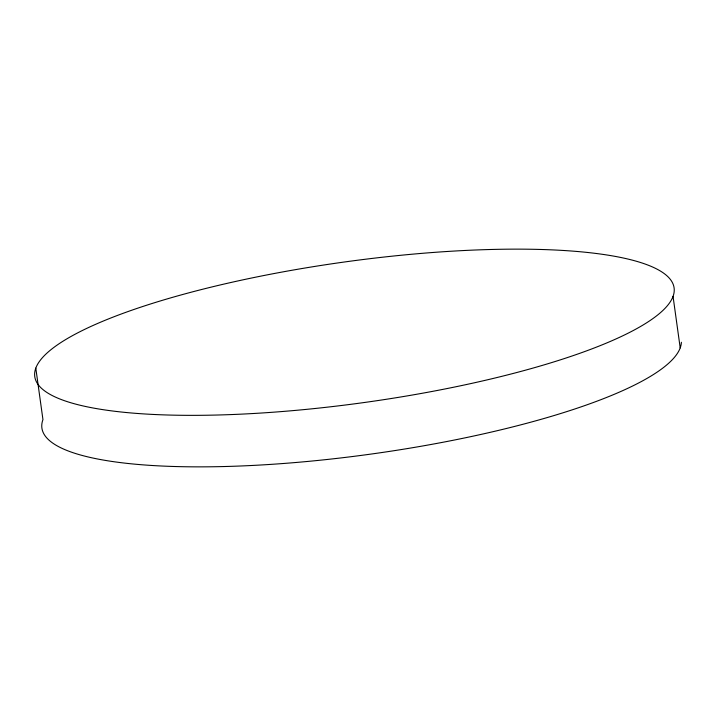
<?xml version="1.0" encoding="UTF-8"?>
<svg xmlns="http://www.w3.org/2000/svg" width="716" height="716" viewBox="0 0 716 716"><rect width="100%" height="100%" fill="white"/><g stroke="black" fill="none" stroke-linecap="round" stroke-linejoin="round"><path stroke-width="1.07" d="M673.049 296.388A322.737 70.956 -7.9 0 1 171.187 415.101A322.737 70.956 -7.9 0 1 219.042 285.236A322.737 70.956 -7.9 0 1 673.049 296.388L680.2 347.904M35.8 368.096L42.951 419.612A322.737 70.956 -7.9 0 0 346.186 457.3A322.737 70.956 -7.9 0 0 681.381 342.266"/></g></svg>
